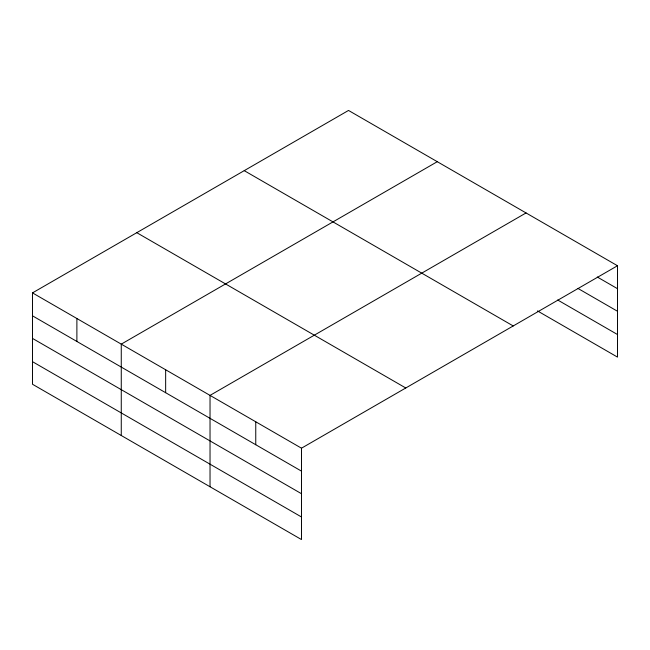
<?xml version="1.0" encoding="UTF-8"?>
<svg xmlns="http://www.w3.org/2000/svg" width="650" height="650" viewBox="0 0 650 650"><rect width="100%" height="100%" fill="white"/><g stroke="black" fill="none" stroke-linecap="round" stroke-linejoin="round"><path stroke-width="0.97" d="M617.5 265.744L348.514 110.443L32.5 292.89L32.5 384.256L301.486 539.557L301.486 448.191L617.5 265.744L617.5 357.11L537.477 310.911M437.279 161.688L121.266 344.134L121.266 435.508M526.045 212.94L210.031 395.387L210.031 486.753M597.277 277.014L617.5 288.689M577.931 288.421L617.5 311.269M557.7 300.007L617.5 334.531M244.229 170.649L513.216 325.951M136.784 232.684L405.771 387.985M32.5 292.89L301.486 448.191M32.5 315.835L301.486 471.136M32.5 338.414L301.486 493.716M32.5 361.676L301.486 516.977M255.759 421.785L255.759 444.738M165.653 369.761L165.653 392.714M76.887 318.516L76.887 341.461"/></g></svg>
